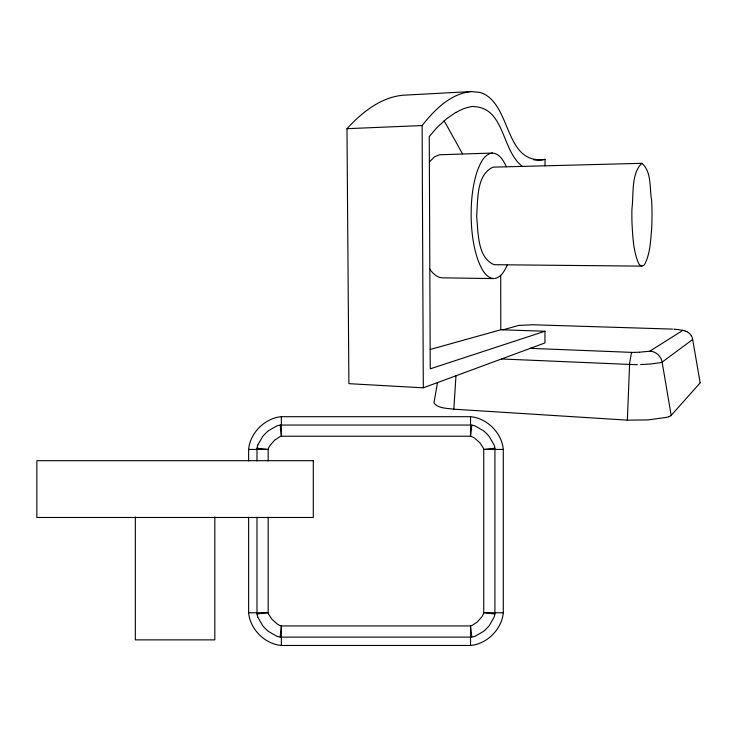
<?xml version="1.0" encoding="UTF-8"?>
<svg xmlns="http://www.w3.org/2000/svg" width="737" height="737" viewBox="0 0 737 737"><rect width="100%" height="100%" fill="white"/><g stroke="black" fill="none" stroke-linecap="round" stroke-linejoin="round"><path stroke-width="1.11" d="M430.159 349.495L500.792 329.761L544.956 331.235L544.947 342.945L423.305 387.819L348.896 383.664L346.98 128.689C361.849 112.485 380.789 97.081 403.544 95.193L471.192 91.572L479.501 92.355A24.947 24.947 0 0 1 485.499 94.76C511.533 110.375 505.739 164.664 545.021 159.395L545.021 165.807M257.775 445.056L262.556 436.691A37.725 37.725 0 0 1 263.947 435.051L266.591 432.361A37.845 37.845 0 0 1 268.627 430.62L276.919 425.875A16.38 16.38 0 0 1 279.12 425.277L280.585 425.083A10.548 10.548 0 0 1 281.35 425.056L470.556 425.056A10.548 10.548 0 0 1 471.256 425.083L472.786 425.277A16.38 16.38 0 0 1 474.923 425.857L483.297 430.629A37.725 37.725 0 0 1 484.937 432.02L487.618 434.664A37.845 37.845 0 0 1 489.368 436.7L494.131 445.056A16.38 16.38 0 0 1 494.711 447.193L494.905 448.732A10.548 10.548 0 0 1 494.932 449.423L494.923 612.742A10.548 10.548 0 0 1 494.905 613.433L494.72 614.898A16.38 16.38 0 0 1 494.131 617.109L489.359 625.473A37.725 37.725 0 0 1 487.968 627.113L485.314 629.803A37.845 37.845 0 0 1 483.288 631.545L474.923 636.317A16.38 16.38 0 0 1 472.786 636.888L471.781 637.035L470.528 625.925L281.387 625.925L281.35 645.465L470.556 645.465C486.945 644.101 501.925 629.131 503.288 612.742L503.288 449.423C501.925 433.034 486.945 418.063 470.556 416.7L281.35 416.7C264.961 418.063 249.99 433.034 248.627 449.423L248.627 460.929M280.207 425.12L281.387 436.24L470.528 436.24L470.556 426.004M668.708 416.727L668.247 416.884A29.71 29.71 0 0 1 666.423 417.391L647.795 419.924L627.353 420.145L629.638 363.359L631.231 353.907A3.998 3.998 0 0 1 632.134 352.332M437.492 382.586L433.964 402.872C437.796 408.62 447.331 408.197 453.826 409.201L455.982 375.769M281.387 625.925L280.134 636.998L279.194 636.897A16.38 16.38 0 0 1 276.983 636.307L268.618 631.535A37.725 37.725 0 0 1 266.969 630.144L264.288 627.5A37.845 37.845 0 0 1 262.547 625.464L257.775 617.109M470.528 436.24L471.846 425.138M700.132 382.908L671.167 415.419L662.13 362.134A13.128 13.128 0 0 0 660.61 357.878L659.44 356.137A13.321 13.321 0 0 0 657.8 354.414L656.179 353.198A12.861 12.861 0 0 0 649.785 351.171L682.351 330.683M268.194 449.303L268.498 448.299A10.272 10.272 0 0 1 268.637 447.939L269.576 446.134A20.286 20.286 0 0 1 270.147 445.24L274.652 440.155L279.867 436.709A10.272 10.272 0 0 1 280.226 436.571L281.23 436.267M483.721 612.88L483.417 613.866A10.272 10.272 0 0 1 483.269 614.225L482.339 616.031A20.286 20.286 0 0 1 481.768 616.924L477.263 622.01L472.039 625.455A10.272 10.272 0 0 1 471.689 625.593L470.694 625.897M507.388 264.823C504.817 270.424 501.363 277.278 494.693 278.531M429.367 161.993L434.36 156.935L439.381 154.779L492.307 153.056C499.649 153.36 503.638 160.97 506.43 166.802M423.305 387.819L422.117 125.548C434.452 109.979 450.335 93.636 471.192 91.572M456.092 112.236L447.175 118.298L438.34 126.267A115.902 115.902 0 0 0 435.503 129.242L429.266 136.585L430.242 368.841L544.956 331.235M692.568 339.573L662.13 362.134A2.082 2.082 0 0 1 661.715 362.337L661.411 362.457M632.208 352.397L530.318 348.343M661.181 362.53L651.213 363.94M503.122 329.798L518.489 325.468M641.872 163.328C630.927 173.416 633.783 195.13 631.922 208.949A260.548 260.548 0 0 0 632.005 223.311C632.779 236.494 633.184 250.193 638.27 262.565C639.025 265.928 643.447 267.522 644.93 263.855C650.218 253.261 650.55 241.008 651.6 229.428A253.602 253.602 0 0 0 651.591 200.206C649.5 188.368 651.803 171.574 641.872 163.328L493.099 167.142C476.056 174.651 478.009 200.547 476.627 216.208C478.368 231.786 477.023 257.554 494.131 264.694L641.936 266.131M649.454 351.263L639.541 352.194M492.307 153.056C483.573 154.3 480.008 164.13 477.198 171.297C472.445 185.752 471.054 201.1 471.136 216.254C471.422 231.335 473.163 246.573 478.239 260.843C481.197 267.881 484.974 277.499 493.643 278.586L442.504 277.831C437.023 277.683 432.766 273.427 429.818 269.189M518.94 325.404L532.814 324.768L672.466 329.107M494.859 613.958L483.739 612.705L483.739 449.459L494.859 448.207M257.775 617.099A16.38 16.38 0 0 1 257.204 614.971L257.056 613.958L268.167 612.705L268.167 517.282M471.781 637.035L471.256 637.081A10.548 10.548 0 0 1 470.556 637.109L281.35 637.109A10.548 10.548 0 0 1 280.659 637.081L280.207 637.044M650.531 363.995L640.591 364.566M639.163 352.212L634.852 352.36M473.541 106.616C505.066 107.528 501.28 150.597 522.395 166.396M346.98 128.689L422.117 125.548M637.321 364.649L635.515 364.668M634.437 352.369L633.341 352.378M634.981 364.668L501.519 358.965M257.213 612.742L268.167 612.705M483.739 449.459L503.288 449.423M248.627 449.423L268.167 449.459L268.167 460.957M248.627 517.282L248.627 612.742L256.983 612.742A10.548 10.548 0 0 0 257.001 613.433L257.056 613.958M494.923 612.742L503.288 612.742M493.974 612.733L483.739 612.705M281.35 645.465C264.961 644.101 249.99 629.131 248.627 612.742M453.826 409.201L627.353 420.145M673.821 329.19L674.613 329.246M674.935 329.273L675.636 329.338M675.875 329.356L676.824 329.457M677.045 329.485L677.939 329.586M257.084 448.207L268.167 449.459M678.206 329.614L682.121 330.213M682.315 330.25L683.07 330.406M470.676 436.267L471.689 436.571A10.272 10.272 0 0 1 472.039 436.709L473.854 437.649A20.286 20.286 0 0 1 474.748 438.22L479.824 442.725L483.269 447.949A10.272 10.272 0 0 1 483.417 448.299L483.721 449.303M281.175 625.888L280.217 625.593A10.272 10.272 0 0 1 279.867 625.455L278.061 624.515A20.286 20.286 0 0 1 277.167 623.944L272.082 619.439L268.664 614.289A10.272 10.272 0 0 1 268.498 613.866L268.194 612.88M683.263 330.452L684.083 330.646M684.304 330.71L685.078 330.941M685.226 330.987L686.958 331.724M687.151 331.825L687.612 332.083A11.175 11.175 0 0 1 688.192 332.461L688.551 332.709M688.745 332.866L689.399 333.419A10.714 10.714 0 0 1 691.14 335.492L691.242 335.648M443.969 120.96L444.927 122.342A58.205 58.205 0 0 1 445.645 123.438L462.468 153.757M691.343 335.814L691.546 336.173A10.484 10.484 0 0 1 692.587 339.011L700.141 382.715M470.528 625.925L470.556 645.465M281.35 425.286L281.387 436.24M500.718 275.334L500.792 329.761M470.556 416.7L470.556 425.056M281.35 416.7L281.35 425.056M256.983 460.929L256.983 449.423A10.548 10.548 0 0 1 257.001 448.732L257.204 447.202A16.38 16.38 0 0 1 257.784 445.056M256.983 517.282L256.983 612.742M214.826 516.969L214.826 639.873L135.322 639.873L135.322 516.969M456.221 112.439A41.097 41.097 0 0 1 473.476 106.34M545.002 159.312A24.947 24.947 0 0 1 533.745 159.809M671.232 415.511A7.996 7.996 0 0 1 668.689 416.654M313.299 460.689L36.85 460.689L36.85 517.475L313.299 517.475L313.299 460.689"/></g></svg>
